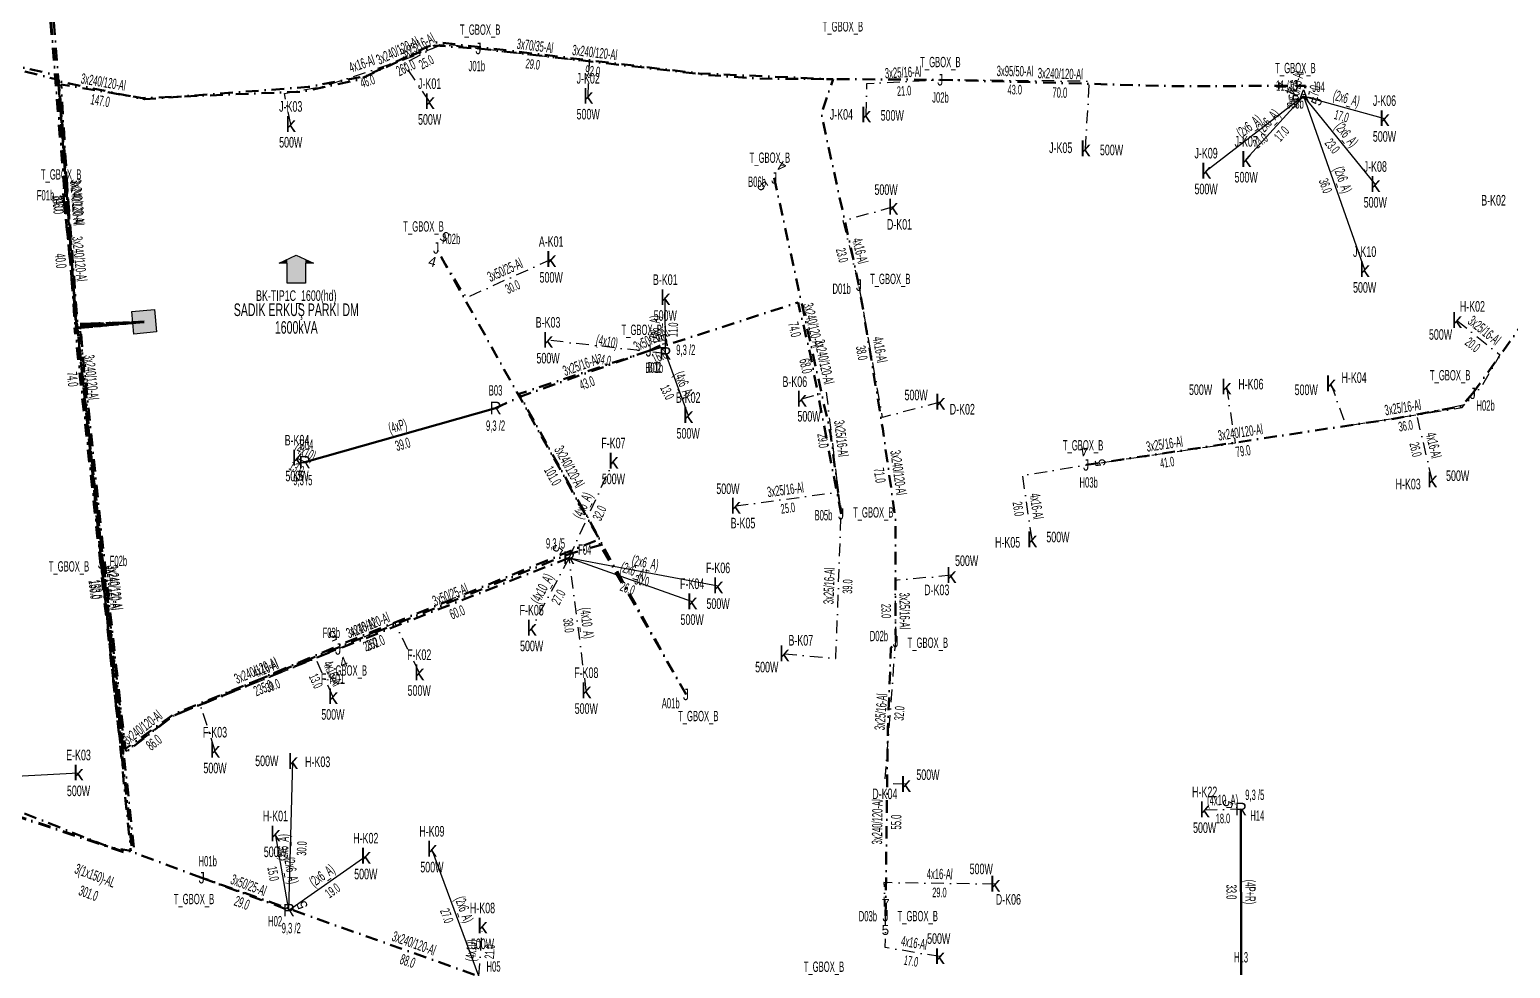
# Model space of a CAD drawing. Header units: millimetres. Extents: x 563565 to 566167, y 4094172 to 4096697.
# Drawn here: x 564611.1 to 564904.7, y 4095362.3 to 4095548.3 of the extents above; entities that cross this region are included whole.
import ezdxf
from ezdxf.enums import TextEntityAlignment as Align

# ---------------------------------------------------------------- set-up
doc = ezdxf.new("R2010")
doc.units = ezdxf.units.MM
doc.linetypes.add('DASHDOT', pattern=[5, 2.5, -1.25, 0, -1.25])
for name, color, linetype, lineweight in [('DIREK_AG_MEVCUT', 120, 'Continuous', 25), ('DIREK_BOX_YENI', 5, 'Continuous', 25), ('DIREK_OG_MEVCUT', 16, 'Continuous', 25), ('HAT_ABONE_HAVAI_MEVCUT', 56, 'Continuous', 30), ('HAT_ABONE_YERALTI_MEVCUT', 56, 'DASHDOT', 30), ('HAT_ABONE_YERALTI_YENI', 30, 'DASHDOT', 30), ('HAT_AG_HAVAI_MEVCUT', 126, 'Continuous', 50), ('HAT_BOX_YERALTI_YENI', 5, 'DASHDOT', 50), ('HAT_OG_YERALTI_YENI', 1, 'DASHDOT', 70), ('KOFRE_ABONE_MEVCUT', 6, 'Continuous', 25), ('TRAFO_TADILAT_BYSK', 5, 'Continuous', 30), ('TRAFO_YENI', 5, 'Continuous', 30)]:
    doc.layers.add(name, color=color, linetype=linetype, lineweight=lineweight)
doc.styles.add('Direk', font='B_CAD')
doc.styles.get("Standard").update_dxf_attribs({"font": 'Arial'})

# ---------------------------------------------------------------- blocks, each defined once
blk = doc.blocks.new('YENI_BINA_KARE')
blk.add_hatch(color=5).paths.add_polyline_path([(-2.25, -2.25), (2.25, -2.25), (2.25, 2.25), (-2.25, 2.25)])
at = {"layer": 'TRAFO_TADILAT_BYSK', "linetype": 'Continuous'}
for p, q in [((-2.25, -2.25), (-2.25, 2.25)), ((-2.25, 2.25), (2.25, 2.25)), ((0, 1.8), (0, 2.7)), ((2.25, 2.25), (2.25, -2.25)), ((2.25, -2.25), (-2.25, -2.25))]:
    blk.add_line(p, q, dxfattribs=at)
blk = doc.blocks.new('YENI_BETKOSK')
at = {"layer": 'TRAFO_YENI', "linetype": 'Continuous'}
for p, q in [((-3.4, 2), (0, 3.6)), ((0, 3.6), (3.4, 2)), ((-1.8, 2), (-3.4, 2)), ((-1.8, -2), (-1.8, 2)), ((3.4, 2), (1.8, 2)), ((1.8, 2), (1.8, -2)), ((1.8, -2), (-1.8, -2))]:
    blk.add_line(p, q, dxfattribs=at)
for points in [[(-1.8, 2.752941), (0, -2), (0, 3.6)], [(0, -2), (0, 3.6), (1.8, -2)], [(0, 3.6), (1.8, -2), (1.8, 2.752941)], [(-3.4, 2), (-1.8, 2), (-1.8, 2.752941)], [(-1.8, -2), (-1.8, 2.752941), (0, -2)], [(1.8, 2), (1.8, 2.752941), (3.4, 2)]]:
    blk.add_solid(points, dxfattribs=at)

msp = doc.modelspace()

# ---------------------------------------------------------------- linework, layer by layer
at = {"layer": 'HAT_ABONE_HAVAI_MEVCUT'}
for p, q in [((564863.71, 4095535.17), (564844.39, 4095520.31)), ((564863.71, 4095535.17), (564852.34, 4095522.64)), ((564863.71, 4095535.17), (564879.76, 4095530.72)), ((564863.71, 4095535.17), (564875.83, 4095500.79)), ((564863.71, 4095535.17), (564877.94, 4095517.66)), ((564737.204018, 4095484.15355), (564737.16, 4095495.23)), ((564737.204018, 4095484.15355), (564741.7, 4095471.86)), ((564718.09, 4095443.66), (564742.49, 4095434.95)), ((564718.09, 4095443.66), (564747.63, 4095438.1)), ((564662.54, 4095373.79), (564663.330602, 4095403.294481)), ((564591.03, 4095399.47), (564620.82, 4095401)), ((564662.54, 4095373.79), (564659.86, 4095388.91)), ((564662.54, 4095373.79), (564677.78, 4095384.51)), ((564700.18, 4095360.71), (564690.89, 4095385.88))]:
    msp.add_line(p, q, dxfattribs=at)
at = {"layer": 'HAT_ABONE_YERALTI_MEVCUT', "flags": 128}
for points in [[(564737.204018, 4095484.15355), (564713.92, 4095486.77)], [(564665.67, 4095462.6), (564664.14, 4095463.41)], [(564718.09, 4095443.66), (564726.88, 4095462.84)], [(564718.09, 4095443.66), (564710.67, 4095429.72)], [(564721.5, 4095417.31), (564718.09, 4095443.66)], [(564844.11, 4095393.69), (564851.3, 4095393.85)], [(564700.18, 4095360.71), (564700.92, 4095370.67)]]:
    msp.add_lwpolyline(points, dxfattribs=at)
at = {"layer": 'HAT_ABONE_YERALTI_YENI', "flags": 128}
for points in [[(564662.9, 4095529.57), (564661.641614, 4095535.695407), (564669.53273, 4095537.153548), (564685.572281, 4095542.471475), (564693.377625, 4095545.559303), (564700.112995, 4095544.605788)], [(564690.44, 4095534.09), (564685.400735, 4095541.613745), (564692.434122, 4095545.387757), (564700.112995, 4095544.605788)], [(564721.877735, 4095535.14386), (564722.11158, 4095541.956837), (564700.112995, 4095544.605788)], [(564776.98, 4095531.44), (564777.152842, 4095537.636093), (564791.684995, 4095538.397818)], [(564820.47, 4095524.71), (564821.275548, 4095538.104239), (564791.684995, 4095538.397818)], [(564782.32, 4095513.19), (564772.397409, 4095510.436401), (564775.561387, 4095497.699875)], [(564714.54, 4095502.79), (564697.752048, 4095495.21055), (564691.732305, 4095505.058125)], [(564791.66, 4095474.51), (564780.230788, 4095471.468768), (564775.561387, 4095497.699875)], [(564894.12, 4095490.7), (564902.647563, 4095483.864513), (564898.769435, 4095477.216293), (564897.269695, 4095476.249335)], [(564764.214675, 4095475.127477), (564769.059797, 4095476.538398), (564771.345122, 4095457.632525), (564772.022069, 4095452.358307)], [(564848.42, 4095477.52), (564850.156708, 4095466.391436), (564822.653164, 4095462.295163), (564820.615, 4095462.048)], [(564869.12, 4095478.16), (564872.137772, 4095469.779709), (564895.193934, 4095473.407836), (564897.269695, 4095476.249335)], [(564889.23, 4095459.09), (564886.160045, 4095471.972627), (564896.063122, 4095474.133298), (564897.269695, 4095476.249335)], [(564809.89, 4095447.24), (564807.997288, 4095459.970766), (564820.615, 4095462.048)], [(564751.12, 4095453.92), (564771.332481, 4095456.656522), (564772.022069, 4095452.358307)], [(564760.75, 4095424.64), (564770.979465, 4095423.666599), (564772.022069, 4095452.358307)], [(564793.87, 4095440.17), (564782.69943, 4095439.174305), (564782.843339, 4095427.044497)], [(564688.37, 4095420.88), (564683.571392, 4095430.738266), (564672.303, 4095425.553)], [(564784.85, 4095398.75), (564780.693852, 4095398.860365), (564782.843339, 4095427.044497)], [(564647.881803, 4095405.518172), (564644.99787, 4095414.394728), (564672.303, 4095425.553)], [(564671.26, 4095416.14), (564667.781871, 4095423.813038), (564672.303, 4095425.553)], [(564802.57, 4095378.95), (564780.513731, 4095379.252346), (564780.833221, 4095372.67638)], [(564791.6, 4095364.59), (564780.784004, 4095366.383551), (564780.833221, 4095372.67638)]]:
    msp.add_lwpolyline(points, dxfattribs=at)
at = {"layer": 'HAT_AG_HAVAI_MEVCUT'}
for p, q in [((564703.51, 4095473.34), (564665.67, 4095462.6)), ((564851.32, 4095360.95), (564851.3, 4095393.85))]:
    msp.add_line(p, q, dxfattribs=at)
at = {"layer": 'HAT_BOX_YERALTI_YENI', "flags": 128}
for points in [[(564633.825, 4095490.441), (564620.41582, 4095489.526961), (564616.850275, 4095538.150299), (564615.680245, 4095552.840242), (564634.005464, 4095550.443048), (564644.421717, 4095550.602827)], [(564633.825, 4095490.441), (564620.08747, 4095489.974427), (564616.695445, 4095539.234495), (564569.527345, 4095550.206952), (564564.333424, 4095542.035183), (564553.87633, 4095527.907717), (564552.491284, 4095522.367535)], [(564633.825, 4095490.441), (564620.671558, 4095489.828301), (564616.938235, 4095538.366019), (564595.782, 4095543.678)], [(564775.561387, 4095497.699875), (564768.089373, 4095531.660763), (564770.4301, 4095538.502889), (564743.781822, 4095539.673252), (564691.957788, 4095545.883242), (564677.823398, 4095539.131145), (564666.324986, 4095536.975063), (564633.914918, 4095534.544307), (564616.809604, 4095538.145426), (564620.410723, 4095489.530324), (564633.825, 4095490.441)], [(564633.825, 4095490.441), (564620.2942, 4095489.130556), (564617.368291, 4095537.466571), (564633.519308, 4095534.774734), (564665.353197, 4095536.062134), (564676.237578, 4095538.402862), (564691.335268, 4095545.19097), (564700.112995, 4095544.605788)], [(564700.112995, 4095544.605788), (564745.841738, 4095539.333986), (564755.789828, 4095538.631768), (564791.684995, 4095538.397818)], [(564791.684995, 4095538.397818), (564839.201756, 4095537.110419), (564862.115, 4095537.23)], [(564862.115, 4095537.23), (564864.123996, 4095537.227949), (564863.71, 4095535.17)], [(564758.770297, 4095518.943525), (564763.80286, 4095495.887362), (564769.915415, 4095468.275251), (564772.022069, 4095452.358307)], [(564633.825, 4095490.441), (564620.572027, 4095489.549283), (564617.764876, 4095515.873976)], [(564617.764876, 4095515.873976), (564625.254404, 4095442.640214)], [(564741.273907, 4095416.553617), (564691.732305, 4095505.058125)], [(564897.269695, 4095476.249335), (564916.756244, 4095503.509311), (564927.267278, 4095506.670995), (564930.021984, 4095504.145848), (564970.775857, 4095467.783177), (564970.865885, 4095467.333037)], [(564782.843339, 4095427.044497), (564782.802281, 4095451.352381), (564780.281498, 4095469.177918), (564775.561387, 4095497.699875)], [(564772.022069, 4095452.358307), (564765.819142, 4095484.426268), (564763.478415, 4095494.257322), (564733.868217, 4095484.660341)], [(564633.825, 4095490.441), (564620.58383, 4095489.544721), (564631.180821, 4095385.58191), (564627.132226, 4095386.221162), (564601.349, 4095396.396)], [(564645.248555, 4095380.218647), (564631.93642, 4095385.152657), (564620.525774, 4095489.979697), (564633.825, 4095490.441)], [(564741.273907, 4095416.553617), (564723.672622, 4095447.157324), (564673.7071, 4095426.811003), (564639.713572, 4095412.328281), (564630.170607, 4095405.306099), (564626.034525, 4095442.647694), (564621.087954, 4095489.355035), (564633.825, 4095490.441)], [(564733.868217, 4095484.660341), (564708.167555, 4095476.127614), (564724.71623, 4095446.294036), (564718.005819, 4095444.36105), (564639.812413, 4095412.709125), (564629.978589, 4095405.714645), (564623.264502, 4095464.63338), (564621.189517, 4095489.550336), (564633.825, 4095490.441)], [(564703.51, 4095473.34), (564708.13422, 4095475.483793), (564733.868217, 4095484.660341)], [(564733.868217, 4095484.660341), (564736.467191, 4095485.920232), (564737.204018, 4095484.15355)], [(564820.615, 4095462.048), (564882.284504, 4095471.321298), (564894.98437, 4095473.687001), (564897.269695, 4095476.249335)], [(564718.09, 4095443.66), (564672.303, 4095425.553)], [(564625.254404, 4095442.640214), (564629.701785, 4095404.720434), (564639.532839, 4095412.327798), (564672.303, 4095425.553)], [(564780.833221, 4095372.67638), (564781.282687, 4095409.879009), (564781.912883, 4095425.813959), (564782.843339, 4095427.044497)], [(564728.189139, 4095350.738031), (564645.248555, 4095380.218647)], [(564645.248555, 4095380.218647), (564662.54, 4095373.79)]]:
    msp.add_lwpolyline(points, dxfattribs=at)
at = {"layer": 'HAT_OG_YERALTI_YENI', "flags": 128}
for points in [[(564633.825, 4095490.441), (564627.687872, 4095489.869484), (564620.236095, 4095489.722385), (564615.086495, 4095553.039054), (564561.519902, 4095566.599613), (564506.925872, 4095581.526276), (564460.886768, 4095592.405952), (564437.762629, 4095598.704356), (564385.255191, 4095611.201682), (564345.755202, 4095613.721044), (564320.950574, 4095611.829111), (564319.780871, 4095596.353033), (564317.332011, 4095580.532397), (564308.682, 4095582.137)], [(564575.904, 4095285.516), (564582.475187, 4095285.478575), (564581.54053, 4095357.983906), (564579.423097, 4095405.557216), (564608.964663, 4095392.316547), (564629.928786, 4095385.300924), (564631.451427, 4095385.718529), (564630.194762, 4095398.091458), (564627.760185, 4095419.189678), (564620.107761, 4095489.209721), (564633.825, 4095490.441)]]:
    msp.add_lwpolyline(points, dxfattribs=at)

# ---------------------------------------------------------------- block references
at = {"layer": 'TRAFO_YENI'}
msp.add_blockref('YENI_BETKOSK', (564664.003318, 4095500.068313), dxfattribs=at)
at = {"layer": 'TRAFO_YENI', "rotation": 95.389312}
msp.add_blockref('YENI_BINA_KARE', (564633.825, 4095490.441), dxfattribs=at)

# ---------------------------------------------------------------- texts
at = {"layer": 'DIREK_AG_MEVCUT', "color": 32, "style": 'Direk'}
for rotation, p in [(185.192876, (564736.950594, 4095486.942058)), (343.038387, (564664.853153, 4095459.921799)), (234.428094, (564715.812519, 4095445.288828)), (248.464809, (564848.695462, 4095394.877803)), (471.243707, (564665.149733, 4095374.80454))]:
    msp.add_text('5', height=2, rotation=rotation, dxfattribs=at).set_placement(p, align=Align.MIDDLE_CENTER)
at = {"layer": 'DIREK_AG_MEVCUT', "linetype": 'ByBlock', "style": 'Direk'}
for p in [(564737.204018, 4095484.15355), (564703.51, 4095473.34), (564665.67, 4095462.6), (564718.09, 4095443.66), (564851.3, 4095393.85), (564662.54, 4095373.79)]:
    msp.add_text('R', height=2.5, dxfattribs=at).set_placement(p, align=Align.MIDDLE_CENTER)
at = {"layer": 'DIREK_AG_MEVCUT', "linetype": 'ByBlock', "width": 0.53}
for s, p in [('9,3 /2', (564741.224528, 4095484.873916)), ('B02', (564735.041436, 4095481.401599)), ('B03', (564703.51, 4095476.84)), ('9,3 /2', (564703.51, 4095469.84)), ('B04', (564666.037427, 4095466.080661)), ('9,3 /5', (564665.295923, 4095459.056343)), ('9,3 /5', (564715.39606, 4095446.501034)), ('F04', (564721.198491, 4095445.268503)), ('9,3 /5', (564854.041245, 4095396.654629)), ('H14', (564854.541581, 4095392.530093)), ('H02', (564659.800304, 4095371.611912)), ('9,3 /2', (564662.998385, 4095370.243381)), ('H13', (564851.32, 4095364.45)), ('H05', (564703.112785, 4095362.620176))]:
    msp.add_text(s, height=2.05, dxfattribs=at).set_placement(p, align=Align.MIDDLE_CENTER)
at = {"layer": 'DIREK_BOX_YENI', "width": 0.53}
for s, p in [('T_GBOX_B', (564700.453549, 4095548.351341)), ('T_GBOX_B', (564772.371544, 4095548.993863)), ('J01b', (564699.796075, 4095541.120166)), ('T_GBOX_B', (564791.713957, 4095541.921391)), ('T_GBOX_B', (564862.107641, 4095540.736042)), ('J02b', (564791.729237, 4095534.898098)), ('J03b', (564862.122346, 4095533.730008)), ('T_GBOX_B', (564757.892825, 4095522.963568)), ('T_GBOX_B', (564617.370165, 4095519.652867)), ('F01b', (564614.283424, 4095515.514133)), ('B06b', (564755.350807, 4095518.197139)), ('T_GBOX_B', (564689.229082, 4095509.335396)), ('A02b', (564694.735926, 4095506.854862)), ('T_GBOX_B', (564781.766861, 4095498.934328)), ('D01b', (564772.133784, 4095496.991686)), ('T_GBOX_B', (564732.497171, 4095488.839687)), ('B01b', (564734.959197, 4095481.334719)), ('T_GBOX_B', (564892.777688, 4095479.840925)), ('H02b', (564899.811026, 4095473.842753)), ('T_GBOX_B', (564820.000725, 4095465.948362)), ('H03b', (564821.11006, 4095458.583189)), ('B05b', (564768.532541, 4095452.087767)), ('T_GBOX_B', (564778.394876, 4095452.649524)), ('F02b', (564628.733506, 4095443.022116)), ('T_GBOX_B', (564618.927158, 4095441.945671)), ('F03b', (564670.942212, 4095428.777633)), ('D02b', (564779.518576, 4095428.138092)), ('T_GBOX_B', (564789.219387, 4095426.807105)), ('T_GBOX_B', (564674.009663, 4095421.308006)), ('A01b', (564738.234853, 4095414.817486)), ('T_GBOX_B', (564743.70323, 4095412.272301)), ('H01b', (564646.442872, 4095383.508572)), ('T_GBOX_B', (564643.718602, 4095376.004166)), ('D03b', (564777.333947, 4095372.605116)), ('T_GBOX_B', (564787.215224, 4095372.612871)), ('T_GBOX_B', (564768.624947, 4095362.583913))]:
    msp.add_text(s, height=2.05, dxfattribs=at).set_placement(p, align=Align.MIDDLE_CENTER)
at = {"layer": 'DIREK_BOX_YENI', "style": 'Direk', "width": 0.8}
for p in [(564700.112995, 4095544.605788), (564791.684995, 4095538.397818), (564862.115, 4095537.23), (564758.770297, 4095518.943525), (564617.764876, 4095515.873976), (564691.732305, 4095505.058125), (564775.561387, 4095497.699875), (564733.868217, 4095484.660341), (564897.269695, 4095476.249335), (564820.615, 4095462.048), (564772.022069, 4095452.358307), (564625.254404, 4095442.640214), (564672.303, 4095425.553), (564782.843339, 4095427.044497), (564741.273907, 4095416.553617), (564645.248555, 4095380.218647), (564780.833221, 4095372.67638)]:
    msp.add_text('J', height=2.25, dxfattribs=at).set_placement(p, align=Align.MIDDLE_CENTER)
at = {"layer": 'DIREK_BOX_YENI', "color": 32, "style": 'Direk'}
for s, rotation, p in [('4', 270.209641, (564859.315019, 4095537.219755)), ('5', 360.030886, (564862.116509, 4095534.43)), ('4', 507.313065, (564760.282432, 4095521.3001)), ('5', 304.813065, (564756.471443, 4095517.345002)), ('5', 142.562988, (564693.434394, 4095507.281387)), ('4', 344.788163, (564690.997618, 4095502.356231)), ('4', 188.750827, (564820.189015, 4095464.815406)), ('5', 99.149383, (564823.379376, 4095462.493225)), ('5', 202.064802, (564671.251166, 4095428.147927)), ('4', 382.064802, (564673.354834, 4095422.958073)), ('4', 539.368833, (564780.864066, 4095375.47621)), ('5', 359.368833, (564780.802377, 4095369.87655))]:
    msp.add_text(s, height=2, rotation=rotation, dxfattribs=at).set_placement(p, align=Align.MIDDLE_CENTER)
at = {"layer": 'DIREK_OG_MEVCUT', "linetype": 'ByBlock', "width": 0.53}
for s, p in [('11 /10', (564860.370567, 4095537.248962)), ('J04', (564866.692177, 4095537.002108))]:
    msp.add_text(s, height=2.05, dxfattribs=at).set_placement(p, align=Align.MIDDLE_CENTER)
at = {"layer": 'DIREK_OG_MEVCUT', "color": 32, "style": 'Direk'}
for s, rotation, p in [('4', 248.360675, (564861.107334, 4095536.202535)), ('5', 68.360675, (564866.312666, 4095534.137465))]:
    msp.add_text(s, height=2, rotation=rotation, dxfattribs=at).set_placement(p, align=Align.MIDDLE_CENTER)
at = {"layer": 'DIREK_OG_MEVCUT', "linetype": 'ByBlock', "style": 'Direk'}
msp.add_text('A', height=2.5, dxfattribs=at).set_placement((564863.71, 4095535.17), align=Align.MIDDLE_CENTER)
at = {"layer": 'HAT_ABONE_HAVAI_MEVCUT', "lineweight": 30, "width": 0.53}
for s, rotation, p in [('(2x6_A)', 344.50351, (564871.962102, 4095533.7641, 282439.88)), ('(2x6_A)', 397.565726, (564853.53178, 4095528.413756, 282422.195)), ('(2x6_A)', 407.778702, (564857.395528, 4095529.476197, 282426.17)), ('(2x6_A)', 309.100018, (564871.484639, 4095526.951075, 282438.97)), ('(2x6_A)', 289.419111, (564870.571645, 4095518.262604, 282437.915)), ('(2x6_A)', 87.68215, (564736.055695, 4095488.964377, 282368.58)), ('(4x6_A)', 295.121649, (564739.944597, 4095477.60586, 282370.85)), ('(2x6_A)', 349.340533, (564733.017226, 4095441.715332, 282373.815)), ('(2x6_A)', 340.355102, (564730.575761, 4095440.105525, 282371.245)), ('(2x6_A)', 86.56822, (564662.431524, 4095386.180881, 282332.01)), ('(2x6_A)', 280.051209, (564662.036954, 4095381.498349, 282329.93)), ('(2x6_A)', 35.123016, (564669.670966, 4095379.845231, 282338.89)), ('(2x6_A)', 290.258609, (564696.332418, 4095373.589319, 282345.445))]:
    msp.add_text(s, height=2.05, rotation=rotation, dxfattribs=at).set_placement(p, align=Align.CENTER)
for s, rotation, p in [('17.0', 344.50351, (564871.507898, 4095532.1259, 282439.88)), ('17.0', 407.778702, (564858.654472, 4095528.333803, 282426.17)), ('24.0', 397.565726, (564854.56822, 4095527.066244, 282422.195)), ('23.0', 309.100018, (564870.165361, 4095525.878925, 282438.97)), ('36.0', 289.419111, (564868.968355, 4095517.697396, 282437.915)), ('11.0', 87.68215, (564737.754305, 4095488.895623, 282368.58)), ('13.0', 295.121649, (564738.405403, 4095476.88414, 282370.85)), ('30.0', 349.340533, (564732.702774, 4095440.044668, 282373.815)), ('26.0', 340.355102, (564730.004239, 4095438.504475, 282371.245)), ('30.0', 86.56822, (564664.128476, 4095386.079119, 282332.01)), ('15.0', 280.051209, (564660.363046, 4095381.201651, 282329.93)), ('19.0', 35.123016, (564670.649034, 4095378.454769, 282338.89)), ('27.0', 290.258609, (564694.737582, 4095373.000681, 282345.445))]:
    msp.add_text(s, height=1.9, rotation=rotation, dxfattribs=at).set_placement(p, align=Align.TOP_CENTER)
at = {"layer": 'HAT_ABONE_YERALTI_MEVCUT', "lineweight": 30, "width": 0.53}
for s, rotation, p in [('(4x10)', 349.677409, (564725.437312, 4095485.536242)), ('(4x10)', 332.102729, (564665.302705, 4095463.75622)), ('(4x6_A)', 65.378492, (564721.712282, 4095453.604129)), ('(4x10_A)', 421.974466, (564713.629672, 4095437.089385)), ('(4x10_A)', 277.373766, (564720.637971, 4095430.59409)), ('(4x10_A)', 1.2748, (564847.68609, 4095394.61979)), ('(4x10)', 85.750892, (564699.702336, 4095365.752979))]:
    msp.add_text(s, height=2.05, rotation=rotation, dxfattribs=at).set_placement(p, align=Align.CENTER)
for s, rotation, p in [('34.0', 349.677409, (564725.132688, 4095483.863758)), ('13.0', 332.102729, (564664.507295, 4095462.25378)), ('32.0', 65.378492, (564723.257718, 4095452.895871)), ('27.0', 421.974466, (564715.130328, 4095436.290615)), ('38.0', 277.373766, (564718.952029, 4095430.37591)), ('18.0', 1.2748, (564847.72391, 4095392.92021)), ('21.0', 85.750892, (564701.397664, 4095365.627021))]:
    msp.add_text(s, height=1.9, rotation=rotation, dxfattribs=at).set_placement(p, align=Align.TOP_CENTER)
at = {"layer": 'HAT_ABONE_YERALTI_YENI', "lineweight": 30, "width": 0.53}
for s, rotation, p in [('3x25/16-Al', 28.217356, (564688.515533, 4095544.249737)), ('3x70/35-Al', 353.133808, (564711.213906, 4095544.125216)), ('4x16-Al', 18.342981, (564677.285007, 4095540.619323)), ('3x25/16-Al', 3.0005, (564784.374426, 4095538.865791)), ('3x95/50-Al', 359.431564, (564806.488705, 4095539.100987)), ('4x16-Al', 283.950887, (564774.804325, 4095504.273065)), ('3x50/25-Al', 384.298295, (564705.79626, 4095499.774978)), ('3x25/16-Al', 321.285184, (564898.915409, 4095487.945485)), ('4x16-Al', 280.093497, (564778.732932, 4095484.733288)), ('3x25/16-Al', 8.942754, (564883.533722, 4095472.43344)), ('3x25/16-Al', 276.892423, (564771.046317, 4095467.187466)), ('3x25/16-Al', 368.471145, (564836.279721, 4095465.184026)), ('4x16-Al', 283.403704, (564888.521869, 4095465.728353)), ('3x25/16-Al', 7.710263, (564761.112201, 4095456.130576)), ('4x16-Al', 278.456352, (564809.784403, 4095453.73038)), ('3x25/16-Al', 87.918892, (564770.651328, 4095438.04332)), ('3x25/16-Al', 270.679732, (564783.621324, 4095433.119485)), ('4x16-Al', 384.71001, (564677.581874, 4095428.917803)), ('4x16-Al', 22.227436, (564658.328894, 4095420.7607)), ('4x16-Al', 294.384419, (564670.295112, 4095420.327447)), ('3x25/16-Al', 85.63873, (564780.921057, 4095413.017069)), ('4x16-Al', 359.214641, (564791.553516, 4095379.951093)), ('4x16-Al', 350.584663, (564786.331054, 4095366.325325))]:
    msp.add_text(s, height=2.05, rotation=rotation, dxfattribs=at).set_placement(p, align=Align.CENTER)
for s, rotation, p in [('25.0', 28.217356, (564689.319323, 4095542.751764)), ('29.0', 353.133808, (564711.010669, 4095542.437409)), ('46.0', 18.342981, (564677.820005, 4095539.0057)), ('21.0', 3.0005, (564784.463412, 4095537.168121)), ('43.0', 359.431564, (564806.471839, 4095537.40107)), ('23.0', 283.950887, (564773.154471, 4095503.863211)), ('30.0', 384.298295, (564706.495788, 4095498.225572)), ('20.0', 321.285184, (564897.852154, 4095486.619028)), ('38.0', 280.093497, (564777.059243, 4095484.435355)), ('36.0', 8.942754, (564883.797983, 4095470.754105)), ('29.0', 276.892423, (564769.358602, 4095466.983457)), ('26.0', 283.403704, (564886.868176, 4095465.334274)), ('41.0', 368.471145, (564836.530151, 4095463.502573)), ('25.0', 7.710263, (564761.340279, 4095454.445945)), ('26.0', 278.456352, (564808.102885, 4095453.480385)), ('39.0', 87.918892, (564772.350207, 4095437.981586)), ('23.0', 270.679732, (564781.921444, 4095433.099317)), ('23.0', 384.71001, (564678.292518, 4095427.373463)), ('13.0', 294.384419, (564668.746759, 4095419.625591)), ('39.0', 22.227436, (564658.971976, 4095419.187028)), ('32.0', 85.63873, (564782.616134, 4095412.887793)), ('29.0', 359.214641, (564791.530215, 4095378.251253)), ('17.0', 350.584663, (564786.052951, 4095364.648226))]:
    msp.add_text(s, height=1.9, rotation=rotation, dxfattribs=at).set_placement(p, align=Align.TOP_CENTER)
at = {"layer": 'HAT_AG_HAVAI_MEVCUT', "lineweight": 30, "width": 0.53}
for s, rotation, p in [('(4xP)', 375.845354, (564684.357914, 4095468.787702, 282332.835)), ('(4P+R)', 270.03483, (564852.16, 4095377.400517, 282425.65))]:
    msp.add_text(s, height=2.05, rotation=rotation, dxfattribs=at).set_placement(p, align=Align.CENTER)
for s, rotation, p in [('39.0', 375.845354, (564684.822086, 4095467.152298, 282332.835)), ('33.0', 270.03483, (564850.46, 4095377.399483, 282425.65))]:
    msp.add_text(s, height=2.05, rotation=rotation, dxfattribs=at).set_placement(p, align=Align.TOP_CENTER)
at = {"layer": 'HAT_BOX_YERALTI_YENI', "lineweight": 30, "width": 0.53}
for s, rotation, p in [('3x240/120-Al', 385.534133, (564684.524202, 4095543.274173)), ('3x240/120-Al', 353.423732, (564723.074713, 4095542.814295)), ('3x240/120-Al', 358.448031, (564815.466397, 4095538.603807)), ('3x50/25-Al', 438.625656, (564863.083693, 4095536.36661)), ('3x240/120-Al', 350.537678, (564625.583539, 4095536.959087)), ('3x240/120-Al', 274.193988, (564619.480771, 4095513.900793)), ('3x240/120-Al', 274.398298, (564619.652394, 4095514.162346)), ('3x240/120-Al', 276.086771, (564620.01366, 4095502.801759)), ('3x240/120-Al', 283.392498, (564765.475664, 4095489.538673)), ('3x50/25-Al', 25.862462, (564734.796924, 4095486.055154)), ('3x240/120-Al', 282.482391, (564767.689046, 4095482.265025)), ('3x240/120-Al', 275.839268, (564622.355229, 4095479.343572)), ('3x25/16-Al', 19.625849, (564720.715724, 4095480.872687)), ('3x240/120-Al', 8.551215, (564851.323536, 4095467.525409)), ('3x240/120-Al', 299.238514, (564717.244811, 4095461.22105)), ('3x240/120-Al', 278.049062, (564782.383516, 4095460.384167)), ('3x240/120-Al', 275.820091, (564626.727944, 4095437.64951)), ('3x240/120-Al', 276.212308, (564627.076106, 4095437.658158)), ('3x50/25-Al', 381.576894, (564694.883913, 4095435.396936)), ('3x240/120-Al', 382.03762, (564678.590183, 4095429.322985)), ('3x240/120-Al', 383.076115, (564656.377175, 4095420.351629)), ('3x240/120-Al', 37.733046, (564634.097126, 4095409.196356)), ('3x240/120-Al', 89.307812, (564780.208016, 4095391.287963)), ('3x50/25-Al', 339.605776, (564654.190483, 4095377.801043)), ('3x240/120-Al', 340.432621, (564687.003525, 4095366.27925))]:
    msp.add_text(s, height=2.05, rotation=rotation, dxfattribs=at).set_placement(p, align=Align.CENTER)
for s, rotation, p in [('260.0', 385.534133, (564685.256985, 4095541.740214)), ('92.0', 353.423732, (564722.880019, 4095541.12548)), ('17.0', 438.625656, (564864.750304, 4095536.031339)), ('147.0', 350.537678, (564625.304061, 4095535.282218)), ('70.0', 358.448031, (564815.420354, 4095536.90443)), ('106.0', 274.193988, (564617.785323, 4095513.776466)), ('84.0', 274.398298, (564617.9574, 4095514.031974)), ('40.0', 276.086771, (564618.323243, 4095502.621501)), ('74.0', 283.392498, (564763.821894, 4095489.144918)), ('16.0', 25.862462, (564735.538485, 4095484.525419)), ('68.0', 282.482391, (564766.029229, 4095481.897588)), ('74.0', 275.839268, (564620.66405, 4095479.170618)), ('43.0', 19.625849, (564721.286714, 4095479.271447)), ('79.0', 8.551215, (564851.576315, 4095465.844307)), ('101.0', 299.238514, (564715.761402, 4095460.390692)), ('71.0', 278.049062, (564780.700264, 4095460.146132)), ('150.0', 275.820091, (564625.036707, 4095437.477121)), ('133.0', 276.212308, (564625.386088, 4095437.474196)), ('60.0', 381.576894, (564695.509087, 4095433.816064)), ('262.0', 382.03762, (564679.228049, 4095427.74719)), ('235.0', 383.076115, (564657.043497, 4095418.787655)), ('86.0', 37.733046, (564635.137498, 4095407.851876)), ('55.0', 89.307812, (564781.907892, 4095391.267426)), ('29.0', 339.605776, (564653.598071, 4095376.207604)), ('88.0', 340.432621, (564686.434169, 4095364.677428))]:
    msp.add_text(s, height=2.05, rotation=rotation, dxfattribs=at).set_placement(p, align=Align.TOP_CENTER)
at = {"layer": 'HAT_OG_YERALTI_YENI', "lineweight": 30, "width": 0.53}
msp.add_text('3(1x150)-AL', height=2.05, rotation=339.325575, dxfattribs=at).set_placement((564623.773026, 4095379.700941), align=Align.CENTER)
msp.add_text('301.0', height=2.05, rotation=339.325575, dxfattribs=at).set_placement((564623.172828, 4095378.110418), align=Align.TOP_CENTER)
at = {"layer": 'KOFRE_ABONE_MEVCUT', "linetype": 'ByBlock', "width": 0.6}
for s, p in [('J-K01', (564690.44, 4095536.59)), ('J-K02', (564721.877735, 4095537.64386)), ('J-K06', (564879.76, 4095533.22)), ('J-K03', (564662.9, 4095532.07)), ('J-K07', (564852.34, 4095525.14)), ('J-K09', (564844.39, 4095522.81)), ('J-K08', (564877.94, 4095520.16)), ('A-K01', (564714.54, 4095505.29)), ('J-K10', (564875.83, 4095503.29)), ('B-K01', (564737.16, 4095497.73)), ('B-K03', (564713.92, 4095489.27)), ('B-K02', (564741.7, 4095474.36)), ('B-K04', (564664.14, 4095465.91)), ('F-K07', (564726.88, 4095465.34)), ('F-K06', (564747.63, 4095440.6)), ('F-K04', (564742.49, 4095437.45)), ('F-K05', (564710.67, 4095432.22)), ('F-K02', (564688.37, 4095423.38)), ('F-K01', (564671.26, 4095418.64)), ('F-K08', (564721.5, 4095419.81)), ('F-K03', (564647.881803, 4095408.018172)), ('E-K03', (564620.82, 4095403.5)), ('H-K22', (564844.11, 4095396.19)), ('H-K01', (564659.86, 4095391.41)), ('H-K09', (564690.89, 4095388.38)), ('H-K02', (564677.78, 4095387.01)), ('H-K08', (564700.92, 4095373.17))]:
    msp.add_text(s, height=2.1, dxfattribs=at).set_placement(p, align=Align.CENTER)
at = {"layer": 'KOFRE_ABONE_MEVCUT', "linetype": 'ByBlock', "style": 'Direk'}
for p in [(564690.44, 4095534.09), (564721.877735, 4095535.14386), (564776.98, 4095531.44), (564879.76, 4095530.72), (564662.9, 4095529.57), (564820.47, 4095524.71), (564852.34, 4095522.64), (564844.39, 4095520.31), (564877.94, 4095517.66), (564782.32, 4095513.19), (564714.54, 4095502.79), (564875.83, 4095500.79), (564737.16, 4095495.23), (564894.12, 4095490.7), (564713.92, 4095486.77), (564848.42, 4095477.52), (564869.12, 4095478.16), (564764.214675, 4095475.127477), (564791.66, 4095474.51), (564741.7, 4095471.86), (564664.14, 4095463.41), (564726.88, 4095462.84), (564889.23, 4095459.09), (564751.12, 4095453.92), (564809.89, 4095447.24), (564793.87, 4095440.17), (564747.63, 4095438.1), (564742.49, 4095434.95), (564710.67, 4095429.72), (564760.75, 4095424.64), (564688.37, 4095420.88), (564671.26, 4095416.14), (564721.5, 4095417.31), (564647.881803, 4095405.518172), (564620.82, 4095401), (564663.330602, 4095403.294481), (564784.85, 4095398.75), (564844.11, 4095393.69), (564659.86, 4095388.91), (564690.89, 4095385.88), (564677.78, 4095384.51), (564802.57, 4095378.95), (564700.92, 4095370.67), (564791.6, 4095364.59)]:
    msp.add_text('k', height=3, dxfattribs=at).set_placement(p, align=Align.MIDDLE_CENTER)
at = {"layer": 'KOFRE_ABONE_MEVCUT', "linetype": 'ByBlock', "width": 0.6}
for p in [(564690.44, 4095531.59), (564721.877735, 4095532.64386), (564662.9, 4095527.07), (564879.76, 4095528.22), (564852.34, 4095520.14), (564844.39, 4095517.81), (564877.94, 4095515.16), (564714.54, 4095500.29), (564875.83, 4095498.29), (564737.16, 4095492.73), (564713.92, 4095484.27), (564741.7, 4095469.36), (564664.14, 4095460.91), (564726.88, 4095460.34), (564747.63, 4095435.6), (564742.49, 4095432.45), (564710.67, 4095427.22), (564688.37, 4095418.38), (564721.5, 4095414.81), (564671.26, 4095413.64), (564647.881803, 4095403.018172), (564620.82, 4095398.5), (564844.11, 4095391.19), (564659.86, 4095386.41), (564677.78, 4095382.01), (564690.89, 4095383.38), (564700.92, 4095368.17)]:
    msp.add_text('500W', height=2.1, dxfattribs=at).set_placement(p, align=Align.TOP_CENTER)
for s, p in [('J-K04', (564772.080787, 4095531.539611)), ('500W', (564782.160917, 4095531.340389)), ('J-K05', (564815.566629, 4095524.924494)), ('500W', (564825.643585, 4095524.495545)), ('500W', (564780.93407, 4095516.632203)), ('B-K02', (564901.38834, 4095514.521471)), ('D-K01', (564783.599756, 4095509.747797)), ('H-K02', (564897.192327, 4095493.48402)), ('500W', (564890.878364, 4095487.912655)), ('B-K06', (564762.843184, 4095478.5573)), ('H-K06', (564853.270084, 4095478.070819)), ('H-K04', (564873.737263, 4095479.36276)), ('500W', (564786.898011, 4095475.920209)), ('500W', (564843.299051, 4095476.969181)), ('500W', (564864.243605, 4095476.949689)), ('500W', (564765.663776, 4095471.697655)), ('D-K02', (564796.057181, 4095473.099791)), ('500W', (564894.271754, 4095459.918095)), ('500W', (564749.58251, 4095457.331492)), ('H-K03', (564884.456548, 4095458.261905)), ('B-K05', (564752.575029, 4095450.529793)), ('H-K05', (564805.037983, 4095446.714674)), ('500W', (564815.016585, 4095447.765326)), ('500W', (564796.915561, 4095443.060488)), ('D-K03', (564790.990037, 4095437.279512)), ('B-K07', (564764.034205, 4095427.293337)), ('500W', (564757.284809, 4095421.983494)), ('500W', (564658.149529, 4095403.39017)), ('H-K03', (564668.241069, 4095403.198907)), ('500W', (564789.241036, 4095400.647803)), ('D-K04', (564780.692305, 4095396.851848)), ('500W', (564799.805072, 4095381.971514)), ('D-K06', (564805.188681, 4095375.928486)), ('500W', (564791.375222, 4095368.158927))]:
    msp.add_text(s, height=2.1, dxfattribs=at).set_placement(p, align=Align.MIDDLE_CENTER)
at = {"layer": 'TRAFO_YENI', "width": 0.6}
for s, height, p in [('BK-TIP1C_1600(hd)', 2.1, (564664.003318, 4095494.568313)), ('SADIK ERKUŞ PARKI DM', 2.5, (564664.003318, 4095491.568313)), ('1600kVA', 2.5, (564664.003318, 4095488.068313))]:
    msp.add_text(s, height=height, dxfattribs=at).set_placement(p, align=Align.CENTER)

doc.saveas('drawing.dxf')
